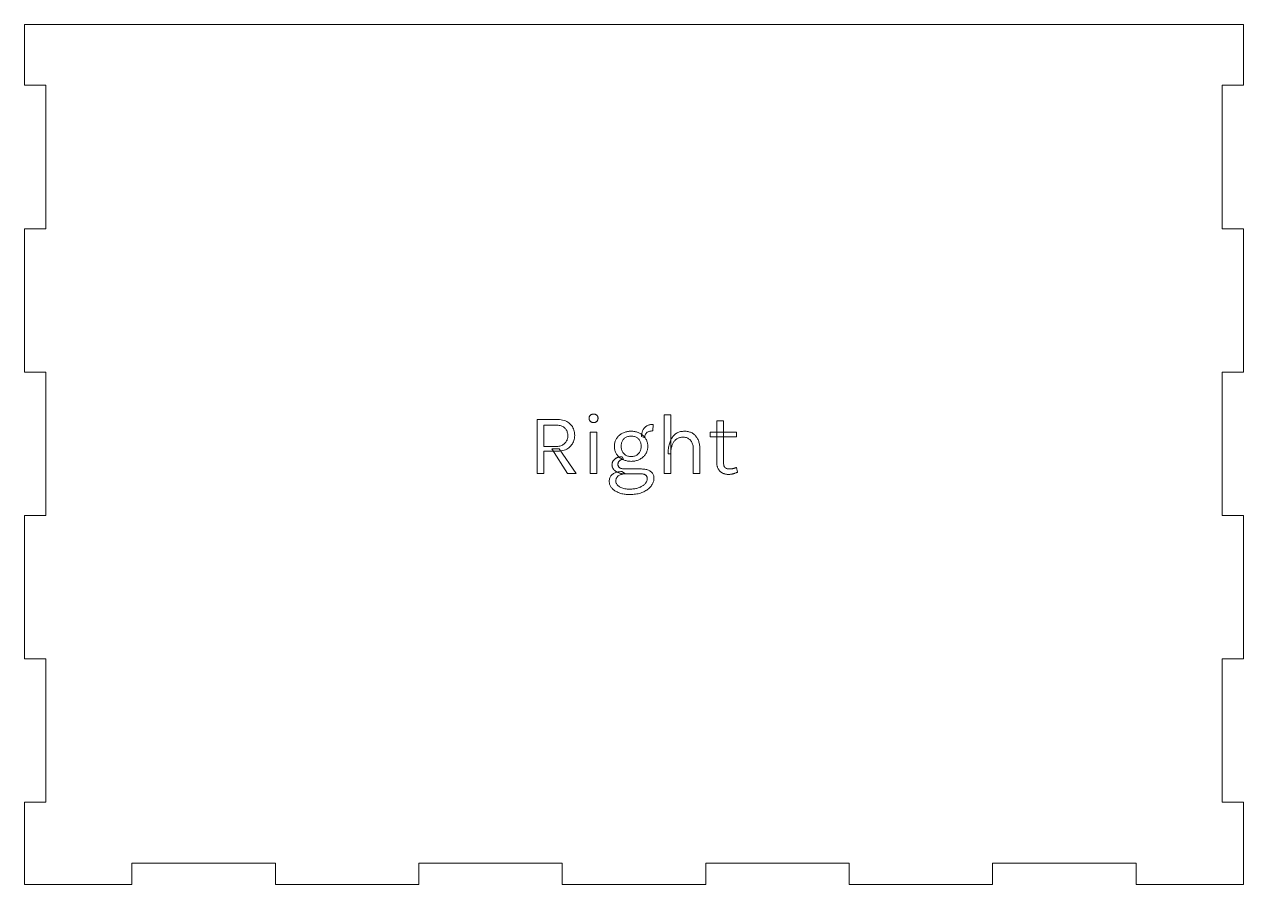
# Model space of a CAD drawing. Extents: x 0 to 643, y 0 to 366.
# Drawn here: x 0 to 170, y 246 to 366 of the extents above; entities that cross this region are included whole.
import ezdxf

# ---------------------------------------------------------------- set-up
doc = ezdxf.new("R2010")
doc.units = 0
doc.layers.get('0').update_dxf_attribs({"lineweight": 0})

msp = doc.modelspace()

# ---------------------------------------------------------------- linework, layer by layer
for p, q in [((3, 366), (0, 366)), ((0, 366), (0, 357.5)), ((167, 366), (3, 366)), ((170, 366), (167, 366)), ((170, 357.5), (170, 366)), ((0, 357.5), (3, 357.5)), ((3, 357.5), (3, 337.5)), ((167, 337.5), (167, 357.5)), ((167, 357.5), (170, 357.5)), ((3, 337.5), (0, 337.5)), ((0, 337.5), (0, 317.5)), ((170, 337.5), (167, 337.5)), ((170, 317.5), (170, 337.5)), ((0, 317.5), (3, 317.5)), ((3, 317.5), (3, 297.5)), ((167, 297.5), (167, 317.5)), ((167, 317.5), (170, 317.5)), ((78.739, 311.058), (78.741, 311.11)), ((78.741, 311.11), (78.746, 311.159)), ((78.746, 311.159), (78.754, 311.207)), ((78.754, 311.207), (78.766, 311.252)), ((78.766, 311.252), (78.781, 311.295)), ((78.781, 311.295), (78.799, 311.336)), ((78.799, 311.336), (78.821, 311.375)), ((78.821, 311.375), (78.847, 311.411)), ((78.847, 311.411), (78.875, 311.446)), ((78.875, 311.446), (78.907, 311.478)), ((78.907, 311.478), (78.942, 311.508)), ((78.942, 311.508), (78.979, 311.534)), ((78.979, 311.534), (79.019, 311.558)), ((79.019, 311.558), (79.061, 311.578)), ((79.061, 311.578), (79.105, 311.595)), ((79.105, 311.595), (79.152, 311.609)), ((79.152, 311.609), (79.201, 311.62)), ((79.201, 311.62), (79.253, 311.628)), ((79.253, 311.628), (79.307, 311.632)), ((79.307, 311.632), (79.363, 311.634)), ((79.363, 311.634), (79.363, 311.634)), ((79.363, 311.634), (79.419, 311.632)), ((79.419, 311.632), (79.473, 311.628)), ((79.473, 311.628), (79.525, 311.62)), ((79.525, 311.62), (79.574, 311.609)), ((79.574, 311.609), (79.621, 311.595)), ((79.621, 311.595), (79.665, 311.578)), ((79.665, 311.578), (79.707, 311.558)), ((79.707, 311.558), (79.747, 311.534)), ((79.747, 311.534), (79.784, 311.508)), ((79.784, 311.508), (79.819, 311.478)), ((79.819, 311.478), (79.851, 311.446)), ((79.851, 311.446), (79.879, 311.411)), ((79.879, 311.411), (79.905, 311.375)), ((79.905, 311.375), (79.927, 311.336)), ((79.927, 311.336), (79.945, 311.295)), ((79.945, 311.295), (79.96, 311.252)), ((79.96, 311.252), (79.972, 311.207)), ((79.972, 311.207), (79.98, 311.159)), ((79.98, 311.159), (79.985, 311.11)), ((79.985, 311.11), (79.987, 311.058)), ((89.185, 303.366), (89.185, 311.55)), ((89.185, 311.55), (90.121, 311.55)), ((90.121, 311.55), (90.121, 303.366)), ((71.485, 303.366), (71.485, 310.902)), ((71.485, 310.902), (74.113, 310.902)), ((72.421, 310.098), (72.421, 307.11)), ((74.113, 310.098), (72.421, 310.098)), ((72.421, 310.098), (72.421, 310.098)), ((74.113, 310.902), (74.365, 310.896)), ((74.271, 310.094), (74.113, 310.098)), ((74.113, 310.098), (74.113, 310.098)), ((74.422, 310.082), (74.271, 310.094)), ((74.365, 310.896), (74.604, 310.877)), ((74.564, 310.062), (74.422, 310.082)), ((74.699, 310.034), (74.564, 310.062)), ((74.604, 310.877), (74.831, 310.847)), ((74.826, 309.998), (74.699, 310.034)), ((74.946, 309.953), (74.826, 309.998)), ((74.831, 310.847), (75.045, 310.804)), ((75.057, 309.901), (74.946, 309.953)), ((75.045, 310.804), (75.246, 310.748)), ((75.161, 309.841), (75.057, 309.901)), ((75.258, 309.772), (75.161, 309.841)), ((75.246, 310.748), (75.435, 310.681)), ((75.346, 309.696), (75.258, 309.772)), ((75.426, 309.613), (75.346, 309.696)), ((75.498, 309.524), (75.426, 309.613)), ((75.435, 310.681), (75.612, 310.601)), ((75.562, 309.429), (75.498, 309.524)), ((75.617, 309.329), (75.562, 309.429)), ((75.612, 310.601), (75.776, 310.508)), ((75.776, 310.508), (75.927, 310.404)), ((75.927, 310.404), (76.066, 310.287)), ((76.066, 310.287), (76.192, 310.16)), ((76.192, 310.16), (76.305, 310.026)), ((76.305, 310.026), (76.404, 309.883)), ((76.404, 309.883), (76.49, 309.733)), ((76.49, 309.733), (76.563, 309.575)), ((76.563, 309.575), (76.623, 309.41)), ((76.623, 309.41), (76.669, 309.236)), ((78.741, 311.005), (78.739, 311.058)), ((78.739, 311.058), (78.739, 311.058)), ((78.746, 310.954), (78.741, 311.005)), ((78.754, 310.905), (78.746, 310.954)), ((78.766, 310.859), (78.754, 310.905)), ((78.781, 310.814), (78.766, 310.859)), ((78.799, 310.772), (78.781, 310.814)), ((78.821, 310.731), (78.799, 310.772)), ((78.847, 310.693), (78.821, 310.731)), ((78.875, 310.657), (78.847, 310.693)), ((78.907, 310.623), (78.875, 310.657)), ((78.942, 310.592), (78.907, 310.623)), ((78.979, 310.564), (78.942, 310.592)), ((79.019, 310.539), (78.979, 310.564)), ((79.061, 310.517), (79.019, 310.539)), ((79.105, 310.499), (79.061, 310.517)), ((79.152, 310.484), (79.105, 310.499)), ((79.201, 310.473), (79.152, 310.484)), ((79.253, 310.465), (79.201, 310.473)), ((79.307, 310.46), (79.253, 310.465)), ((79.363, 310.458), (79.307, 310.46)), ((79.419, 310.46), (79.363, 310.458)), ((79.363, 310.458), (79.363, 310.458)), ((79.363, 310.458), (79.363, 310.458)), ((79.473, 310.465), (79.419, 310.46)), ((79.525, 310.473), (79.473, 310.465)), ((79.574, 310.484), (79.525, 310.473)), ((79.621, 310.499), (79.574, 310.484)), ((79.665, 310.517), (79.621, 310.499)), ((79.707, 310.539), (79.665, 310.517)), ((79.747, 310.564), (79.707, 310.539)), ((79.784, 310.592), (79.747, 310.564)), ((79.819, 310.623), (79.784, 310.592)), ((79.851, 310.657), (79.819, 310.623)), ((79.879, 310.693), (79.851, 310.657)), ((79.905, 310.731), (79.879, 310.693)), ((79.927, 310.772), (79.905, 310.731)), ((79.945, 310.814), (79.927, 310.772)), ((79.96, 310.859), (79.945, 310.814)), ((79.972, 310.905), (79.96, 310.859)), ((79.98, 310.954), (79.972, 310.905)), ((79.985, 311.005), (79.98, 310.954)), ((79.987, 311.058), (79.985, 311.005)), ((79.987, 311.058), (79.987, 311.058)), ((86.245, 309.399), (86.286, 309.474)), ((86.286, 309.474), (86.331, 309.545)), ((86.331, 309.545), (86.379, 309.612)), ((86.379, 309.612), (86.43, 309.677)), ((86.43, 309.677), (86.485, 309.738)), ((86.485, 309.738), (86.543, 309.796)), ((86.543, 309.796), (86.605, 309.85)), ((86.605, 309.85), (86.669, 309.901)), ((86.669, 309.901), (86.737, 309.949)), ((86.737, 309.949), (86.809, 309.993)), ((86.809, 309.993), (86.884, 310.033)), ((86.884, 310.033), (86.961, 310.07)), ((86.961, 310.07), (87.041, 310.102)), ((87.041, 310.102), (87.124, 310.129)), ((87.124, 310.129), (87.21, 310.153)), ((87.21, 310.153), (87.298, 310.172)), ((87.298, 310.172), (87.389, 310.187)), ((87.389, 310.187), (87.483, 310.197)), ((87.483, 310.197), (87.58, 310.204)), ((87.58, 310.204), (87.679, 310.206)), ((87.679, 310.206), (87.607, 309.282)), ((87.679, 310.206), (87.679, 310.206)), ((96.547, 304.842), (96.547, 310.698)), ((96.547, 310.698), (97.471, 310.698)), ((97.471, 310.698), (97.471, 304.866)), ((75.412, 307.613), (75.487, 307.704)), ((75.487, 307.704), (75.553, 307.8)), ((75.553, 307.8), (75.61, 307.9)), ((75.61, 307.9), (75.659, 308.006)), ((75.663, 309.224), (75.617, 309.329)), ((75.659, 308.006), (75.698, 308.117)), ((75.701, 309.112), (75.663, 309.224)), ((75.698, 308.117), (75.729, 308.233)), ((75.731, 308.995), (75.701, 309.112)), ((75.729, 308.233), (75.751, 308.354)), ((75.752, 308.872), (75.731, 308.995)), ((75.751, 308.354), (75.765, 308.479)), ((75.765, 308.744), (75.752, 308.872)), ((75.769, 308.61), (75.765, 308.744)), ((75.765, 308.479), (75.769, 308.61)), ((75.769, 308.61), (75.769, 308.61)), ((76.563, 307.774), (76.49, 307.617)), ((76.623, 307.938), (76.563, 307.774)), ((76.669, 308.11), (76.623, 307.938)), ((76.669, 309.236), (76.702, 309.055)), ((76.702, 308.289), (76.669, 308.11)), ((76.702, 309.055), (76.722, 308.867)), ((76.722, 308.476), (76.702, 308.289)), ((76.722, 308.867), (76.729, 308.67)), ((76.729, 308.67), (76.722, 308.476)), ((76.729, 308.67), (76.729, 308.67)), ((78.895, 303.366), (78.895, 309.114)), ((78.895, 309.114), (79.831, 309.114)), ((79.831, 309.114), (79.831, 303.366)), ((82.316, 307.625), (82.344, 307.737)), ((82.344, 307.737), (82.378, 307.846)), ((82.378, 307.846), (82.418, 307.952)), ((82.418, 307.952), (82.465, 308.054)), ((82.465, 308.054), (82.517, 308.154)), ((82.517, 308.154), (82.576, 308.25)), ((82.576, 308.25), (82.64, 308.343)), ((82.64, 308.343), (82.708, 308.431)), ((82.708, 308.431), (82.781, 308.515)), ((82.781, 308.515), (82.859, 308.595)), ((82.859, 308.595), (82.941, 308.671)), ((82.941, 308.671), (83.027, 308.742)), ((83.027, 308.742), (83.117, 308.809)), ((83.117, 308.809), (83.212, 308.872)), ((83.212, 308.872), (83.312, 308.931)), ((83.297, 307.717), (83.263, 307.612)), ((83.338, 307.817), (83.297, 307.717)), ((83.312, 308.931), (83.416, 308.985)), ((83.387, 307.912), (83.338, 307.817)), ((83.443, 308.002), (83.387, 307.912)), ((83.416, 308.985), (83.523, 309.035)), ((83.507, 308.088), (83.443, 308.002)), ((83.578, 308.169), (83.507, 308.088)), ((83.523, 309.035), (83.634, 309.079)), ((83.656, 308.244), (83.578, 308.169)), ((83.634, 309.079), (83.746, 309.118)), ((83.739, 308.31), (83.656, 308.244)), ((83.828, 308.369), (83.739, 308.31)), ((83.746, 309.118), (83.861, 309.152)), ((83.923, 308.421), (83.828, 308.369)), ((83.861, 309.152), (83.979, 309.181)), ((84.023, 308.464), (83.923, 308.421)), ((83.979, 309.181), (84.1, 309.204)), ((84.128, 308.499), (84.023, 308.464)), ((84.1, 309.204), (84.223, 309.223)), ((84.24, 308.527), (84.128, 308.499)), ((84.223, 309.223), (84.348, 309.236)), ((84.357, 308.546), (84.24, 308.527)), ((84.348, 309.236), (84.476, 309.243)), ((84.479, 308.558), (84.357, 308.546)), ((84.476, 309.243), (84.607, 309.246)), ((84.607, 308.562), (84.479, 308.558)), ((84.607, 309.246), (84.607, 309.246)), ((84.607, 309.246), (84.734, 309.243)), ((84.736, 308.558), (84.607, 308.562)), ((84.607, 308.562), (84.607, 308.562)), ((84.734, 309.243), (84.859, 309.236)), ((84.859, 308.546), (84.736, 308.558)), ((84.859, 309.236), (84.982, 309.223)), ((84.977, 308.527), (84.859, 308.546)), ((85.088, 308.499), (84.977, 308.527)), ((84.982, 309.223), (85.102, 309.204)), ((85.194, 308.464), (85.088, 308.499)), ((85.102, 309.204), (85.22, 309.181)), ((85.293, 308.421), (85.194, 308.464)), ((85.22, 309.181), (85.335, 309.152)), ((85.387, 308.369), (85.293, 308.421)), ((85.335, 309.152), (85.448, 309.118)), ((85.475, 308.31), (85.387, 308.369)), ((85.448, 309.118), (85.559, 309.079)), ((85.557, 308.244), (85.475, 308.31)), ((85.633, 308.169), (85.557, 308.244)), ((85.559, 309.079), (85.668, 309.035)), ((85.703, 308.088), (85.633, 308.169)), ((85.668, 309.035), (85.774, 308.985)), ((85.765, 308.002), (85.703, 308.088)), ((85.82, 307.912), (85.765, 308.002)), ((85.774, 308.985), (85.877, 308.931)), ((85.867, 307.817), (85.82, 307.912)), ((85.907, 307.717), (85.867, 307.817)), ((85.877, 308.931), (85.975, 308.872)), ((85.94, 307.612), (85.907, 307.717)), ((85.975, 308.872), (86.07, 308.809)), ((86.047, 308.514), (86.049, 308.614)), ((86.491, 308.334), (86.047, 308.514)), ((86.049, 308.614), (86.055, 308.711)), ((86.055, 308.711), (86.065, 308.805)), ((86.065, 308.805), (86.079, 308.898)), ((86.07, 308.809), (86.16, 308.742)), ((86.079, 308.898), (86.097, 308.987)), ((86.097, 308.987), (86.118, 309.075)), ((86.118, 309.075), (86.144, 309.159)), ((86.144, 309.159), (86.174, 309.242)), ((86.16, 308.742), (86.246, 308.671)), ((86.174, 309.242), (86.207, 309.322)), ((86.207, 309.322), (86.245, 309.399)), ((86.246, 308.671), (86.327, 308.595)), ((86.327, 308.595), (86.405, 308.515)), ((86.405, 308.515), (86.478, 308.431)), ((86.478, 308.431), (86.546, 308.343)), ((86.494, 308.429), (86.491, 308.334)), ((86.491, 308.334), (86.491, 308.334)), ((86.491, 308.334), (86.491, 308.334)), ((86.503, 308.518), (86.494, 308.429)), ((86.517, 308.603), (86.503, 308.518)), ((86.537, 308.682), (86.517, 308.603)), ((86.563, 308.756), (86.537, 308.682)), ((86.546, 308.343), (86.611, 308.25)), ((86.595, 308.825), (86.563, 308.756)), ((86.632, 308.889), (86.595, 308.825)), ((86.611, 308.25), (86.67, 308.154)), ((86.675, 308.948), (86.632, 308.889)), ((86.67, 308.154), (86.723, 308.054)), ((86.724, 309.002), (86.675, 308.948)), ((86.723, 308.054), (86.77, 307.952)), ((86.779, 309.051), (86.724, 309.002)), ((86.77, 307.952), (86.811, 307.846)), ((86.839, 309.095), (86.779, 309.051)), ((86.811, 307.846), (86.845, 307.737)), ((86.904, 309.134), (86.839, 309.095)), ((86.845, 307.737), (86.873, 307.625)), ((86.974, 309.169), (86.904, 309.134)), ((87.05, 309.199), (86.974, 309.169)), ((87.13, 309.224), (87.05, 309.199)), ((87.215, 309.245), (87.13, 309.224)), ((87.306, 309.261), (87.215, 309.245)), ((87.401, 309.273), (87.306, 309.261)), ((87.502, 309.28), (87.401, 309.273)), ((87.607, 309.282), (87.502, 309.28)), ((89.975, 307.643), (90.025, 307.788)), ((90.025, 307.788), (90.08, 307.926)), ((90.08, 307.926), (90.14, 308.058)), ((90.14, 308.058), (90.205, 308.183)), ((90.205, 308.183), (90.275, 308.301)), ((90.275, 308.301), (90.35, 308.413)), ((90.35, 308.413), (90.429, 308.518)), ((90.429, 308.518), (90.514, 308.616)), ((90.516, 307.71), (90.463, 307.622)), ((90.514, 308.616), (90.603, 308.708)), ((90.573, 307.793), (90.516, 307.71)), ((90.632, 307.872), (90.573, 307.793)), ((90.603, 308.708), (90.697, 308.793)), ((90.696, 307.945), (90.632, 307.872)), ((90.763, 308.013), (90.696, 307.945)), ((90.697, 308.793), (90.796, 308.871)), ((90.833, 308.077), (90.763, 308.013)), ((90.796, 308.871), (90.9, 308.942)), ((90.907, 308.136), (90.833, 308.077)), ((90.9, 308.942), (91.008, 309.006)), ((90.984, 308.19), (90.907, 308.136)), ((91.064, 308.238), (90.984, 308.19)), ((91.008, 309.006), (91.12, 309.062)), ((91.146, 308.28), (91.064, 308.238)), ((91.12, 309.062), (91.237, 309.111)), ((91.231, 308.316), (91.146, 308.28)), ((91.32, 308.348), (91.231, 308.316)), ((91.237, 309.111), (91.358, 309.152)), ((91.41, 308.373), (91.32, 308.348)), ((91.358, 309.152), (91.483, 309.186)), ((91.504, 308.393), (91.41, 308.373)), ((91.483, 309.186), (91.613, 309.212)), ((91.6, 308.407), (91.504, 308.393)), ((91.699, 308.415), (91.6, 308.407)), ((91.613, 309.212), (91.747, 309.231)), ((91.801, 308.418), (91.699, 308.415)), ((91.747, 309.231), (91.886, 309.242)), ((91.934, 308.414), (91.801, 308.418)), ((91.801, 308.418), (91.801, 308.418)), ((91.886, 309.242), (92.029, 309.246)), ((92.061, 308.401), (91.934, 308.414)), ((92.029, 309.246), (92.029, 309.246)), ((92.029, 309.246), (92.163, 309.243)), ((92.182, 308.379), (92.061, 308.401)), ((92.163, 309.243), (92.292, 309.234)), ((92.298, 308.349), (92.182, 308.379)), ((92.292, 309.234), (92.418, 309.219)), ((92.408, 308.311), (92.298, 308.349)), ((92.512, 308.264), (92.408, 308.311)), ((92.418, 309.219), (92.54, 309.198)), ((92.611, 308.208), (92.512, 308.264)), ((92.54, 309.198), (92.658, 309.17)), ((92.703, 308.143), (92.611, 308.208)), ((92.658, 309.17), (92.772, 309.137)), ((92.791, 308.071), (92.703, 308.143)), ((92.772, 309.137), (92.883, 309.098)), ((92.872, 307.989), (92.791, 308.071)), ((92.947, 307.899), (92.872, 307.989)), ((92.883, 309.098), (92.989, 309.052)), ((93.013, 307.802), (92.947, 307.899)), ((92.989, 309.052), (93.091, 309.001)), ((93.072, 307.696), (93.013, 307.802)), ((93.091, 309.001), (93.19, 308.943)), ((93.19, 308.943), (93.284, 308.88)), ((93.284, 308.88), (93.374, 308.811)), ((93.374, 308.811), (93.46, 308.738)), ((93.46, 308.738), (93.54, 308.659)), ((93.54, 308.659), (93.617, 308.575)), ((93.617, 308.575), (93.689, 308.485)), ((93.689, 308.485), (93.756, 308.391)), ((93.756, 308.391), (93.819, 308.291)), ((93.819, 308.291), (93.877, 308.186)), ((93.877, 308.186), (93.931, 308.076)), ((93.931, 308.076), (93.98, 307.961)), ((93.98, 307.961), (94.024, 307.842)), ((94.024, 307.842), (94.063, 307.719)), ((94.063, 307.719), (94.096, 307.591)), ((95.623, 308.454), (95.623, 309.102)), ((95.623, 309.102), (99.283, 309.102)), ((99.283, 308.454), (95.623, 308.454)), ((99.283, 309.102), (99.283, 308.454)), ((99.283, 308.454), (99.283, 308.454)), ((72.421, 307.11), (74.041, 307.11)), ((74.113, 306.45), (72.421, 306.45)), ((72.421, 306.45), (72.421, 303.366)), ((75.709, 303.366), (73.549, 306.786)), ((73.549, 306.786), (74.569, 306.786)), ((74.041, 307.11), (74.206, 307.114)), ((74.365, 306.456), (74.113, 306.45)), ((74.113, 306.45), (74.113, 306.45)), ((74.206, 307.114), (74.363, 307.127)), ((74.363, 307.127), (74.512, 307.148)), ((74.604, 306.475), (74.365, 306.456)), ((74.512, 307.148), (74.653, 307.177)), ((74.569, 306.786), (76.921, 303.366)), ((74.831, 306.505), (74.604, 306.475)), ((74.653, 307.177), (74.786, 307.214)), ((74.786, 307.214), (74.91, 307.26)), ((75.045, 306.548), (74.831, 306.505)), ((74.91, 307.26), (75.027, 307.314)), ((75.027, 307.314), (75.135, 307.377)), ((75.246, 306.604), (75.045, 306.548)), ((75.135, 307.377), (75.236, 307.448)), ((75.236, 307.448), (75.328, 307.527)), ((75.435, 306.671), (75.246, 306.604)), ((75.328, 307.527), (75.412, 307.613)), ((75.612, 306.751), (75.435, 306.671)), ((75.776, 306.844), (75.612, 306.751)), ((75.927, 306.948), (75.776, 306.844)), ((76.066, 307.065), (75.927, 306.948)), ((76.192, 307.192), (76.066, 307.065)), ((76.305, 307.326), (76.192, 307.192)), ((76.404, 307.468), (76.305, 307.326)), ((76.49, 307.617), (76.404, 307.468)), ((82.267, 307.146), (82.27, 307.27)), ((82.27, 307.023), (82.267, 307.146)), ((82.267, 307.146), (82.267, 307.146)), ((82.27, 307.27), (82.279, 307.392)), ((82.279, 306.902), (82.27, 307.023)), ((82.279, 307.392), (82.295, 307.51)), ((82.295, 306.785), (82.279, 306.902)), ((82.295, 307.51), (82.316, 307.625)), ((82.316, 306.671), (82.295, 306.785)), ((82.344, 306.56), (82.316, 306.671)), ((82.378, 306.451), (82.344, 306.56)), ((82.418, 306.346), (82.378, 306.451)), ((82.465, 306.244), (82.418, 306.346)), ((82.517, 306.144), (82.465, 306.244)), ((82.576, 306.048), (82.517, 306.144)), ((82.64, 305.955), (82.576, 306.048)), ((83.207, 307.27), (83.203, 307.146)), ((83.203, 307.146), (83.203, 307.146)), ((83.203, 307.146), (83.207, 307.026)), ((83.218, 307.389), (83.207, 307.27)), ((83.207, 307.026), (83.218, 306.909)), ((83.237, 307.503), (83.218, 307.389)), ((83.218, 306.909), (83.237, 306.797)), ((83.263, 307.612), (83.237, 307.503)), ((83.237, 306.797), (83.263, 306.689)), ((83.263, 306.689), (83.297, 306.585)), ((83.297, 306.585), (83.338, 306.485)), ((83.338, 306.485), (83.387, 306.389)), ((83.387, 306.389), (83.443, 306.297)), ((83.443, 306.297), (83.507, 306.21)), ((83.507, 306.21), (83.578, 306.126)), ((83.578, 306.126), (83.656, 306.048)), ((83.656, 306.048), (83.739, 305.979)), ((85.475, 305.979), (85.557, 306.048)), ((85.557, 306.048), (85.633, 306.126)), ((85.633, 306.126), (85.703, 306.21)), ((85.703, 306.21), (85.765, 306.297)), ((85.765, 306.297), (85.82, 306.389)), ((85.82, 306.389), (85.867, 306.485)), ((85.867, 306.485), (85.907, 306.585)), ((85.907, 306.585), (85.94, 306.689)), ((85.966, 307.503), (85.94, 307.612)), ((85.94, 306.689), (85.966, 306.797)), ((85.984, 307.389), (85.966, 307.503)), ((85.966, 306.797), (85.984, 306.909)), ((85.995, 307.27), (85.984, 307.389)), ((85.984, 306.909), (85.995, 307.026)), ((85.999, 307.146), (85.995, 307.27)), ((85.995, 307.026), (85.999, 307.146)), ((85.999, 307.146), (85.999, 307.146)), ((86.611, 306.048), (86.546, 305.955)), ((86.67, 306.144), (86.611, 306.048)), ((86.723, 306.244), (86.67, 306.144)), ((86.77, 306.346), (86.723, 306.244)), ((86.811, 306.451), (86.77, 306.346)), ((86.845, 306.56), (86.811, 306.451)), ((86.873, 306.671), (86.845, 306.56)), ((86.873, 307.625), (86.895, 307.51)), ((86.895, 306.785), (86.873, 306.671)), ((86.895, 307.51), (86.911, 307.392)), ((86.911, 306.902), (86.895, 306.785)), ((86.911, 307.392), (86.92, 307.27)), ((86.92, 307.023), (86.911, 306.902)), ((86.92, 307.27), (86.923, 307.146)), ((86.923, 307.146), (86.92, 307.023)), ((86.923, 307.146), (86.923, 307.146)), ((89.761, 306.078), (89.764, 306.275)), ((90.121, 306.078), (89.761, 306.078)), ((89.764, 306.275), (89.772, 306.467)), ((89.772, 306.467), (89.785, 306.653)), ((89.785, 306.653), (89.803, 306.833)), ((89.803, 306.833), (89.827, 307.007)), ((89.827, 307.007), (89.856, 307.175)), ((89.856, 307.175), (89.89, 307.337)), ((89.89, 307.337), (89.93, 307.493)), ((89.93, 307.493), (89.975, 307.643)), ((90.123, 306.221), (90.121, 306.078)), ((90.121, 306.078), (90.121, 306.078)), ((90.129, 306.36), (90.123, 306.221)), ((90.139, 306.496), (90.129, 306.36)), ((90.154, 306.627), (90.139, 306.496)), ((90.172, 306.754), (90.154, 306.627)), ((90.194, 306.877), (90.172, 306.754)), ((90.221, 306.996), (90.194, 306.877)), ((90.252, 307.111), (90.221, 306.996)), ((90.286, 307.222), (90.252, 307.111)), ((90.325, 307.329), (90.286, 307.222)), ((90.368, 307.432), (90.325, 307.329)), ((90.414, 307.529), (90.368, 307.432)), ((90.463, 307.622), (90.414, 307.529)), ((93.124, 307.583), (93.072, 307.696)), ((93.167, 307.462), (93.124, 307.583)), ((93.202, 307.333), (93.167, 307.462)), ((93.23, 307.196), (93.202, 307.333)), ((93.249, 307.051), (93.23, 307.196)), ((93.261, 306.898), (93.249, 307.051)), ((93.265, 306.738), (93.261, 306.898)), ((93.265, 303.366), (93.265, 306.738)), ((94.096, 307.591), (94.124, 307.459)), ((94.124, 307.459), (94.148, 307.324)), ((94.148, 307.324), (94.166, 307.183)), ((94.166, 307.183), (94.179, 307.039)), ((94.179, 307.039), (94.186, 306.891)), ((94.186, 306.891), (94.189, 306.738)), ((94.189, 306.738), (94.189, 306.738)), ((94.189, 306.738), (94.189, 303.366)), ((81.931, 304.566), (81.933, 304.637)), ((81.933, 304.498), (81.931, 304.566)), ((81.931, 304.566), (81.931, 304.566)), ((81.933, 304.637), (81.939, 304.706)), ((81.94, 304.431), (81.933, 304.498)), ((81.939, 304.706), (81.949, 304.772)), ((81.952, 304.366), (81.94, 304.431)), ((81.949, 304.772), (81.964, 304.837)), ((81.967, 304.301), (81.952, 304.366)), ((81.964, 304.837), (81.982, 304.899)), ((81.988, 304.238), (81.967, 304.301)), ((81.982, 304.899), (82.004, 304.959)), ((82.004, 304.959), (82.031, 305.017)), ((82.031, 305.017), (82.062, 305.073)), ((82.062, 305.073), (82.096, 305.127)), ((82.096, 305.127), (82.135, 305.178)), ((82.135, 305.178), (82.177, 305.227)), ((82.177, 305.227), (82.222, 305.274)), ((82.222, 305.274), (82.268, 305.318)), ((82.268, 305.318), (82.318, 305.36)), ((82.318, 305.36), (82.37, 305.4)), ((82.37, 305.4), (82.424, 305.437)), ((82.424, 305.437), (82.481, 305.472)), ((82.481, 305.472), (82.54, 305.504)), ((82.54, 305.504), (82.602, 305.534)), ((82.602, 305.534), (82.666, 305.562)), ((82.708, 305.867), (82.64, 305.955)), ((82.666, 305.562), (82.732, 305.587)), ((82.781, 305.783), (82.708, 305.867)), ((82.732, 305.587), (82.799, 305.61)), ((82.76, 304.673), (82.759, 304.626)), ((82.759, 304.626), (82.759, 304.626)), ((82.759, 304.626), (82.761, 304.572)), ((82.764, 304.719), (82.76, 304.673)), ((82.761, 304.572), (82.768, 304.519)), ((82.77, 304.763), (82.764, 304.719)), ((82.768, 304.519), (82.78, 304.469)), ((82.779, 304.805), (82.77, 304.763)), ((82.79, 304.846), (82.779, 304.805)), ((82.78, 304.469), (82.795, 304.42)), ((82.859, 305.702), (82.781, 305.783)), ((82.803, 304.885), (82.79, 304.846)), ((82.795, 304.42), (82.816, 304.373)), ((82.799, 305.61), (82.867, 305.629)), ((82.819, 304.922), (82.803, 304.885)), ((82.816, 304.373), (82.841, 304.327)), ((82.838, 304.958), (82.819, 304.922)), ((82.859, 304.992), (82.838, 304.958)), ((82.841, 304.327), (82.871, 304.284)), ((82.941, 305.627), (82.859, 305.702)), ((82.882, 305.025), (82.859, 304.992)), ((82.867, 305.629), (82.936, 305.646)), ((82.907, 305.056), (82.882, 305.025)), ((82.934, 305.085), (82.907, 305.056)), ((82.961, 305.113), (82.934, 305.085)), ((82.936, 305.646), (83.006, 305.661)), ((83.027, 305.555), (82.941, 305.627)), ((82.99, 305.14), (82.961, 305.113)), ((83.02, 305.164), (82.99, 305.14)), ((83.006, 305.661), (83.077, 305.673)), ((83.051, 305.188), (83.02, 305.164)), ((83.117, 305.487), (83.027, 305.555)), ((83.084, 305.209), (83.051, 305.188)), ((83.077, 305.673), (83.149, 305.682)), ((83.117, 305.229), (83.084, 305.209)), ((83.212, 305.424), (83.117, 305.487)), ((83.152, 305.248), (83.117, 305.229)), ((83.149, 305.682), (83.222, 305.689)), ((83.188, 305.265), (83.152, 305.248)), ((83.225, 305.28), (83.188, 305.265)), ((83.312, 305.365), (83.212, 305.424)), ((83.222, 305.689), (83.296, 305.693)), ((83.261, 305.294), (83.225, 305.28)), ((83.298, 305.306), (83.261, 305.294)), ((83.296, 305.693), (83.371, 305.694)), ((83.334, 305.317), (83.298, 305.306)), ((83.416, 305.31), (83.312, 305.365)), ((83.37, 305.326), (83.334, 305.317)), ((83.407, 305.333), (83.37, 305.326)), ((83.371, 305.694), (83.371, 305.694)), ((83.371, 305.694), (83.551, 305.346)), ((83.443, 305.339), (83.407, 305.333)), ((83.523, 305.26), (83.416, 305.31)), ((83.479, 305.343), (83.443, 305.339)), ((83.515, 305.345), (83.479, 305.343)), ((83.551, 305.346), (83.515, 305.345)), ((83.634, 305.215), (83.523, 305.26)), ((83.746, 305.175), (83.634, 305.215)), ((83.739, 305.979), (83.828, 305.918)), ((83.861, 305.141), (83.746, 305.175)), ((83.828, 305.918), (83.923, 305.865)), ((83.979, 305.112), (83.861, 305.141)), ((83.923, 305.865), (84.023, 305.82)), ((84.1, 305.088), (83.979, 305.112)), ((84.023, 305.82), (84.128, 305.783)), ((84.223, 305.07), (84.1, 305.088)), ((84.128, 305.783), (84.24, 305.755)), ((84.348, 305.057), (84.223, 305.07)), ((84.24, 305.755), (84.357, 305.734)), ((84.476, 305.049), (84.348, 305.057)), ((84.357, 305.734), (84.479, 305.722)), ((84.607, 305.046), (84.476, 305.049)), ((84.479, 305.722), (84.607, 305.718)), ((84.607, 305.718), (84.736, 305.722)), ((84.607, 305.718), (84.607, 305.718)), ((84.607, 305.718), (84.607, 305.718)), ((84.734, 305.049), (84.607, 305.046)), ((84.607, 305.046), (84.607, 305.046)), ((84.607, 305.046), (84.607, 305.046)), ((84.859, 305.057), (84.734, 305.049)), ((84.736, 305.722), (84.859, 305.734)), ((84.859, 305.734), (84.977, 305.755)), ((84.982, 305.07), (84.859, 305.057)), ((84.977, 305.755), (85.088, 305.783)), ((85.102, 305.088), (84.982, 305.07)), ((85.088, 305.783), (85.194, 305.82)), ((85.22, 305.112), (85.102, 305.088)), ((85.194, 305.82), (85.293, 305.865)), ((85.335, 305.141), (85.22, 305.112)), ((85.293, 305.865), (85.387, 305.918)), ((85.448, 305.175), (85.335, 305.141)), ((85.387, 305.918), (85.475, 305.979)), ((85.559, 305.215), (85.448, 305.175)), ((85.668, 305.26), (85.559, 305.215)), ((85.774, 305.31), (85.668, 305.26)), ((85.877, 305.365), (85.774, 305.31)), ((85.975, 305.424), (85.877, 305.365)), ((86.07, 305.487), (85.975, 305.424)), ((86.16, 305.555), (86.07, 305.487)), ((86.246, 305.627), (86.16, 305.555)), ((86.327, 305.702), (86.246, 305.627)), ((86.405, 305.783), (86.327, 305.702)), ((86.478, 305.867), (86.405, 305.783)), ((86.546, 305.955), (86.478, 305.867)), ((96.549, 304.736), (96.547, 304.842)), ((96.547, 304.842), (96.547, 304.842)), ((96.556, 304.633), (96.549, 304.736)), ((96.566, 304.534), (96.556, 304.633)), ((96.582, 304.439), (96.566, 304.534)), ((96.601, 304.347), (96.582, 304.439)), ((96.625, 304.259), (96.601, 304.347)), ((97.471, 304.866), (97.479, 304.697)), ((97.479, 304.697), (97.504, 304.546)), ((97.504, 304.546), (97.546, 304.413)), ((97.546, 304.413), (97.603, 304.298)), ((72.421, 303.366), (71.485, 303.366)), ((72.421, 303.366), (72.421, 303.366)), ((76.921, 303.366), (75.709, 303.366)), ((76.921, 303.366), (76.921, 303.366)), ((79.831, 303.366), (78.895, 303.366)), ((79.831, 303.366), (79.831, 303.366)), ((81.567, 302.504), (81.591, 302.621)), ((81.591, 302.621), (81.625, 302.732)), ((81.625, 302.732), (81.669, 302.837)), ((81.669, 302.837), (81.723, 302.936)), ((81.723, 302.936), (81.787, 303.028)), ((81.787, 303.028), (81.86, 303.114)), ((81.86, 303.114), (81.943, 303.194)), ((81.943, 303.194), (82.036, 303.267)), ((82.013, 304.175), (81.988, 304.238)), ((82.043, 304.114), (82.013, 304.175)), ((82.036, 303.267), (82.137, 303.334)), ((82.077, 304.053), (82.043, 304.114)), ((82.116, 303.994), (82.077, 304.053)), ((82.159, 303.936), (82.116, 303.994)), ((82.137, 303.334), (82.243, 303.393)), ((82.207, 303.88), (82.159, 303.936)), ((82.258, 303.825), (82.207, 303.88)), ((82.243, 303.393), (82.355, 303.446)), ((82.313, 303.773), (82.258, 303.825)), ((82.373, 303.723), (82.313, 303.773)), ((82.355, 303.446), (82.473, 303.492)), ((82.436, 303.676), (82.373, 303.723)), ((82.503, 303.63), (82.436, 303.676)), ((82.473, 303.492), (82.596, 303.53)), ((82.516, 302.629), (82.491, 302.549)), ((82.574, 303.587), (82.503, 303.63)), ((82.547, 302.704), (82.516, 302.629)), ((82.586, 302.776), (82.547, 302.704)), ((82.649, 303.546), (82.574, 303.587)), ((82.632, 302.844), (82.586, 302.776)), ((82.596, 303.53), (82.725, 303.562)), ((82.686, 302.908), (82.632, 302.844)), ((82.727, 303.508), (82.649, 303.546)), ((82.746, 302.968), (82.686, 302.908)), ((82.725, 303.562), (82.86, 303.586)), ((82.81, 303.471), (82.727, 303.508)), ((82.813, 303.024), (82.746, 302.968)), ((82.896, 303.437), (82.81, 303.471)), ((82.887, 303.075), (82.813, 303.024)), ((82.86, 303.586), (83.001, 303.604)), ((82.871, 304.284), (82.905, 304.242)), ((82.966, 303.121), (82.887, 303.075)), ((82.986, 303.407), (82.896, 303.437)), ((82.905, 304.242), (82.944, 304.202)), ((82.944, 304.202), (82.987, 304.164)), ((83.052, 303.162), (82.966, 303.121)), ((83.078, 303.381), (82.986, 303.407)), ((82.987, 304.164), (83.036, 304.129)), ((83.001, 303.604), (83.147, 303.614)), ((83.036, 304.129), (83.093, 304.097)), ((83.143, 303.197), (83.052, 303.162)), ((83.174, 303.358), (83.078, 303.381)), ((83.093, 304.097), (83.157, 304.069)), ((83.24, 303.226), (83.143, 303.197)), ((83.147, 303.614), (83.299, 303.618)), ((83.157, 304.069), (83.229, 304.045)), ((83.273, 303.338), (83.174, 303.358)), ((83.229, 304.045), (83.308, 304.024)), ((83.344, 303.251), (83.24, 303.226)), ((83.375, 303.322), (83.273, 303.338)), ((83.299, 303.618), (83.299, 303.618)), ((83.299, 303.618), (83.815, 303.294)), ((83.308, 304.024), (83.395, 304.008)), ((83.453, 303.27), (83.344, 303.251)), ((83.48, 303.31), (83.375, 303.322)), ((83.395, 304.008), (83.488, 303.995)), ((83.568, 303.283), (83.453, 303.27)), ((83.589, 303.301), (83.48, 303.31)), ((83.488, 303.995), (83.59, 303.985)), ((83.688, 303.291), (83.568, 303.283)), ((83.7, 303.296), (83.589, 303.301)), ((83.59, 303.985), (83.699, 303.98)), ((83.815, 303.294), (83.688, 303.291)), ((83.699, 303.98), (83.815, 303.978)), ((83.815, 303.294), (83.7, 303.296)), ((83.815, 303.978), (83.815, 303.978)), ((83.815, 303.978), (86.047, 303.978)), ((86.047, 303.294), (83.815, 303.294)), ((86.047, 303.978), (86.206, 303.975)), ((86.127, 303.292), (86.047, 303.294)), ((86.047, 303.294), (86.047, 303.294)), ((86.202, 303.286), (86.127, 303.292)), ((86.273, 303.276), (86.202, 303.286)), ((86.206, 303.975), (86.357, 303.964)), ((86.34, 303.263), (86.273, 303.276)), ((86.403, 303.245), (86.34, 303.263)), ((86.357, 303.964), (86.502, 303.947)), ((86.461, 303.224), (86.403, 303.245)), ((86.515, 303.198), (86.461, 303.224)), ((86.502, 303.947), (86.64, 303.923)), ((86.565, 303.169), (86.515, 303.198)), ((86.611, 303.136), (86.565, 303.169)), ((86.653, 303.099), (86.611, 303.136)), ((86.64, 303.923), (86.771, 303.892)), ((86.691, 303.059), (86.653, 303.099)), ((86.724, 303.018), (86.691, 303.059)), ((86.754, 302.975), (86.724, 303.018)), ((86.78, 302.931), (86.754, 302.975)), ((86.771, 303.892), (86.895, 303.855)), ((86.802, 302.885), (86.78, 302.931)), ((86.819, 302.838), (86.802, 302.885)), ((86.833, 302.789), (86.819, 302.838)), ((86.843, 302.739), (86.833, 302.789)), ((86.849, 302.687), (86.843, 302.739)), ((86.848, 302.558), (86.851, 302.634)), ((86.851, 302.634), (86.849, 302.687)), ((86.851, 302.634), (86.851, 302.634)), ((86.895, 303.855), (87.012, 303.81)), ((87.012, 303.81), (87.122, 303.759)), ((87.122, 303.759), (87.226, 303.701)), ((87.226, 303.701), (87.322, 303.636)), ((87.322, 303.636), (87.41, 303.565)), ((87.41, 303.565), (87.489, 303.488)), ((87.489, 303.488), (87.559, 303.406)), ((87.559, 303.406), (87.62, 303.319)), ((87.62, 303.319), (87.671, 303.226)), ((87.671, 303.226), (87.713, 303.128)), ((87.713, 303.128), (87.745, 303.025)), ((87.745, 303.025), (87.768, 302.916)), ((87.768, 302.916), (87.782, 302.802)), ((87.782, 302.802), (87.787, 302.682)), ((87.787, 302.682), (87.783, 302.57)), ((87.787, 302.682), (87.787, 302.682)), ((90.121, 303.366), (89.185, 303.366)), ((90.121, 303.366), (90.121, 303.366)), ((94.189, 303.366), (93.265, 303.366)), ((94.189, 303.366), (94.189, 303.366)), ((96.653, 304.174), (96.625, 304.259)), ((96.685, 304.093), (96.653, 304.174)), ((96.722, 304.016), (96.685, 304.093)), ((96.763, 303.942), (96.722, 304.016)), ((96.808, 303.872), (96.763, 303.942)), ((96.856, 303.805), (96.808, 303.872)), ((96.907, 303.742), (96.856, 303.805)), ((96.961, 303.683), (96.907, 303.742)), ((97.018, 303.627), (96.961, 303.683)), ((97.078, 303.575), (97.018, 303.627)), ((97.142, 303.526), (97.078, 303.575)), ((97.208, 303.481), (97.142, 303.526)), ((97.278, 303.44), (97.208, 303.481)), ((97.351, 303.402), (97.278, 303.44)), ((97.426, 303.368), (97.351, 303.402)), ((97.504, 303.337), (97.426, 303.368)), ((97.583, 303.31), (97.504, 303.337)), ((97.664, 303.287), (97.583, 303.31)), ((97.603, 304.298), (97.678, 304.2)), ((97.747, 303.267), (97.664, 303.287)), ((97.678, 304.2), (97.769, 304.12)), ((97.832, 303.251), (97.747, 303.267)), ((97.769, 304.12), (97.877, 304.058)), ((97.919, 303.238), (97.832, 303.251)), ((97.877, 304.058), (98.001, 304.014)), ((98.008, 303.229), (97.919, 303.238)), ((98.001, 304.014), (98.142, 303.987)), ((98.098, 303.224), (98.008, 303.229)), ((98.191, 303.222), (98.098, 303.224)), ((98.142, 303.987), (98.299, 303.978)), ((98.256, 303.223), (98.191, 303.222)), ((98.191, 303.222), (98.191, 303.222)), ((98.191, 303.222), (98.191, 303.222)), ((98.32, 303.225), (98.256, 303.223)), ((98.299, 303.978), (98.348, 303.979)), ((98.299, 303.978), (98.299, 303.978)), ((98.384, 303.23), (98.32, 303.225)), ((98.348, 303.979), (98.397, 303.98)), ((98.447, 303.235), (98.384, 303.23)), ((98.397, 303.98), (98.445, 303.983)), ((98.445, 303.983), (98.493, 303.987)), ((98.51, 303.243), (98.447, 303.235)), ((98.493, 303.987), (98.541, 303.991)), ((98.572, 303.252), (98.51, 303.243)), ((98.541, 303.991), (98.589, 303.997)), ((98.634, 303.263), (98.572, 303.252)), ((98.589, 303.997), (98.636, 304.004)), ((98.696, 303.276), (98.634, 303.263)), ((98.636, 304.004), (98.683, 304.013)), ((98.683, 304.013), (98.73, 304.022)), ((98.757, 303.29), (98.696, 303.276)), ((98.73, 304.022), (98.776, 304.032)), ((98.818, 303.306), (98.757, 303.29)), ((98.776, 304.032), (98.823, 304.043)), ((98.879, 303.323), (98.818, 303.306)), ((98.823, 304.043), (98.871, 304.056)), ((98.871, 304.056), (98.92, 304.069)), ((98.939, 303.342), (98.879, 303.323)), ((98.92, 304.069), (98.97, 304.084)), ((99, 303.361), (98.939, 303.342)), ((98.97, 304.084), (99.021, 304.099)), ((99.061, 303.381), (99, 303.361)), ((99.021, 304.099), (99.074, 304.116)), ((99.122, 303.402), (99.061, 303.381)), ((99.074, 304.116), (99.127, 304.134)), ((99.183, 303.424), (99.122, 303.402)), ((99.127, 304.134), (99.182, 304.153)), ((99.182, 304.153), (99.238, 304.173)), ((99.244, 303.447), (99.183, 303.424)), ((99.238, 304.173), (99.295, 304.194)), ((99.305, 303.471), (99.244, 303.447)), ((99.295, 304.194), (99.295, 304.194)), ((99.295, 304.194), (99.427, 303.522)), ((99.366, 303.496), (99.305, 303.471)), ((99.427, 303.522), (99.366, 303.496)), ((81.547, 302.25), (81.552, 302.38)), ((81.551, 302.15), (81.547, 302.25)), ((81.547, 302.25), (81.547, 302.25)), ((81.561, 302.052), (81.551, 302.15)), ((81.552, 302.38), (81.567, 302.504)), ((81.579, 301.955), (81.561, 302.052)), ((81.604, 301.861), (81.579, 301.955)), ((81.636, 301.768), (81.604, 301.861)), ((81.676, 301.677), (81.636, 301.768)), ((81.722, 301.587), (81.676, 301.677)), ((81.775, 301.499), (81.722, 301.587)), ((81.836, 301.413), (81.775, 301.499)), ((81.904, 301.329), (81.836, 301.413)), ((81.978, 301.247), (81.904, 301.329)), ((82.058, 301.169), (81.978, 301.247)), ((82.144, 301.094), (82.058, 301.169)), ((82.236, 301.022), (82.144, 301.094)), ((82.334, 300.954), (82.236, 301.022)), ((82.437, 300.889), (82.334, 300.954)), ((82.463, 302.378), (82.459, 302.286)), ((82.459, 302.286), (82.459, 302.286)), ((82.459, 302.286), (82.464, 302.194)), ((82.473, 302.465), (82.463, 302.378)), ((82.464, 302.194), (82.479, 302.105)), ((82.491, 302.549), (82.473, 302.465)), ((82.479, 302.105), (82.504, 302.018)), ((82.504, 302.018), (82.54, 301.935)), ((82.54, 301.935), (82.585, 301.854)), ((82.585, 301.854), (82.64, 301.776)), ((82.64, 301.776), (82.706, 301.701)), ((82.706, 301.701), (82.782, 301.629)), ((82.782, 301.629), (82.867, 301.56)), ((82.867, 301.56), (82.963, 301.494)), ((82.963, 301.494), (83.068, 301.432)), ((83.068, 301.432), (83.183, 301.377)), ((83.183, 301.377), (83.308, 301.329)), ((83.308, 301.329), (83.441, 301.287)), ((83.441, 301.287), (83.584, 301.251)), ((83.584, 301.251), (83.736, 301.222)), ((83.736, 301.222), (83.898, 301.199)), ((83.898, 301.199), (84.069, 301.183)), ((84.069, 301.183), (84.249, 301.173)), ((84.249, 301.173), (84.439, 301.17)), ((84.439, 301.17), (84.581, 301.172)), ((84.439, 301.17), (84.439, 301.17)), ((84.581, 301.172), (84.72, 301.178)), ((84.72, 301.178), (84.855, 301.189)), ((84.855, 301.189), (84.987, 301.203)), ((84.987, 301.203), (85.115, 301.222)), ((85.115, 301.222), (85.239, 301.245)), ((85.239, 301.245), (85.36, 301.271)), ((85.36, 301.271), (85.478, 301.302)), ((85.478, 301.302), (85.592, 301.338)), ((85.592, 301.338), (85.702, 301.377)), ((85.702, 301.377), (85.808, 301.42)), ((85.808, 301.42), (85.91, 301.465)), ((85.91, 301.465), (86.006, 301.513)), ((86.006, 301.513), (86.098, 301.563)), ((86.098, 301.563), (86.185, 301.615)), ((86.185, 301.615), (86.267, 301.671)), ((86.267, 301.671), (86.345, 301.729)), ((86.345, 301.729), (86.417, 301.789)), ((86.417, 301.789), (86.485, 301.852)), ((86.485, 301.852), (86.548, 301.917)), ((86.652, 300.964), (86.519, 300.888)), ((86.548, 301.917), (86.606, 301.984)), ((86.606, 301.984), (86.657, 302.052)), ((86.777, 301.043), (86.652, 300.964)), ((86.657, 302.052), (86.703, 302.121)), ((86.703, 302.121), (86.742, 302.192)), ((86.742, 302.192), (86.775, 302.263)), ((86.775, 302.263), (86.803, 302.335)), ((86.896, 301.127), (86.777, 301.043)), ((86.803, 302.335), (86.824, 302.408)), ((86.824, 302.408), (86.839, 302.482)), ((86.839, 302.482), (86.848, 302.558)), ((87.008, 301.214), (86.896, 301.127)), ((87.112, 301.304), (87.008, 301.214)), ((87.21, 301.399), (87.112, 301.304)), ((87.301, 301.497), (87.21, 301.399)), ((87.385, 301.599), (87.301, 301.497)), ((87.461, 301.703), (87.385, 301.599)), ((87.53, 301.808), (87.461, 301.703)), ((87.59, 301.914), (87.53, 301.808)), ((87.642, 302.021), (87.59, 301.914)), ((87.686, 302.129), (87.642, 302.021)), ((87.723, 302.238), (87.686, 302.129)), ((87.751, 302.348), (87.723, 302.238)), ((87.771, 302.458), (87.751, 302.348)), ((87.783, 302.57), (87.771, 302.458)), ((82.546, 300.828), (82.437, 300.889)), ((82.661, 300.769), (82.546, 300.828)), ((82.782, 300.714), (82.661, 300.769)), ((82.909, 300.663), (82.782, 300.714)), ((83.041, 300.616), (82.909, 300.663)), ((83.178, 300.573), (83.041, 300.616)), ((83.319, 300.536), (83.178, 300.573)), ((83.465, 300.504), (83.319, 300.536)), ((83.615, 300.476), (83.465, 300.504)), ((83.771, 300.454), (83.615, 300.476)), ((83.931, 300.436), (83.771, 300.454)), ((84.096, 300.424), (83.931, 300.436)), ((84.265, 300.416), (84.096, 300.424)), ((84.439, 300.414), (84.265, 300.416)), ((84.645, 300.417), (84.439, 300.414)), ((84.439, 300.414), (84.439, 300.414)), ((84.439, 300.414), (84.439, 300.414)), ((84.845, 300.427), (84.645, 300.417)), ((85.039, 300.444), (84.845, 300.427)), ((85.227, 300.467), (85.039, 300.444)), ((85.409, 300.497), (85.227, 300.467)), ((85.586, 300.534), (85.409, 300.497)), ((85.757, 300.577), (85.586, 300.534)), ((85.921, 300.627), (85.757, 300.577)), ((86.08, 300.684), (85.921, 300.627)), ((86.233, 300.747), (86.08, 300.684)), ((86.38, 300.815), (86.233, 300.747)), ((86.519, 300.888), (86.38, 300.815)), ((3, 297.5), (0, 297.5)), ((0, 297.5), (0, 277.5)), ((170, 297.5), (167, 297.5)), ((170, 277.5), (170, 297.5)), ((0, 277.5), (3, 277.5)), ((3, 277.5), (3, 257.5)), ((167, 257.5), (167, 277.5)), ((167, 277.5), (170, 277.5)), ((3, 257.5), (0, 257.5)), ((0, 257.5), (0, 249)), ((170, 257.5), (167, 257.5)), ((170, 249), (170, 257.5)), ((0, 249), (0, 246)), ((15, 246), (15, 249)), ((15, 249), (35, 249)), ((35, 249), (35, 246)), ((55, 246), (55, 249)), ((55, 249), (75, 249)), ((75, 249), (75, 246)), ((95, 246), (95, 249)), ((95, 249), (115, 249)), ((115, 249), (115, 246)), ((135, 246), (135, 249)), ((135, 249), (155, 249)), ((155, 249), (155, 246)), ((170, 246), (170, 249)), ((0, 246), (3, 246)), ((3, 246), (15, 246)), ((35, 246), (55, 246)), ((75, 246), (95, 246)), ((115, 246), (135, 246)), ((155, 246), (167, 246)), ((167, 246), (170, 246))]:
    msp.add_line(p, q)

doc.saveas('drawing.dxf')
